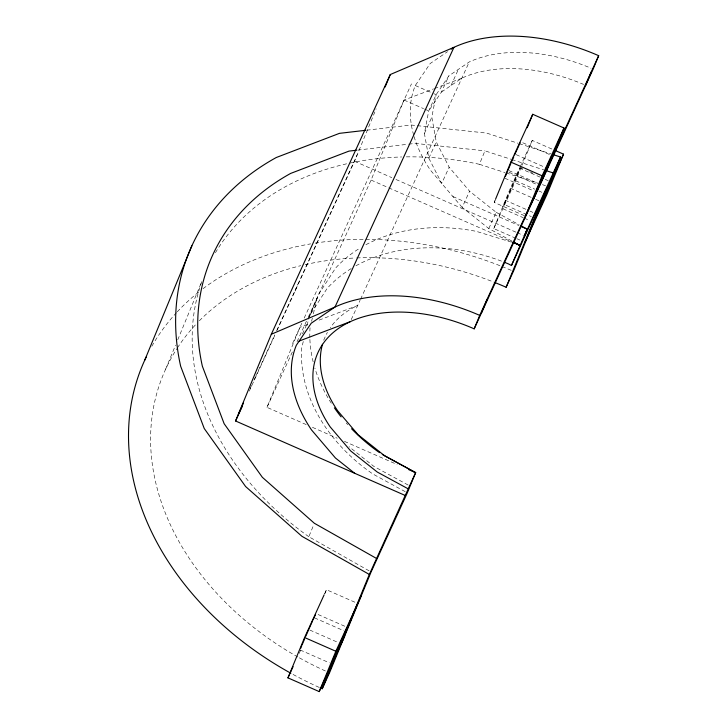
<?xml version="1.0" encoding="UTF-8"?>
<svg xmlns="http://www.w3.org/2000/svg" width="728" height="728" viewBox="0 0 728 728"><rect width="100%" height="100%" fill="white"/><g stroke="black" fill="none" stroke-linecap="round" stroke-linejoin="round"><path stroke-width="0.55" stroke-dasharray="3.64 2.73" d="M434.152 93.812L436.136 94.686L431.822 117.244L436.263 141.987L449.14 167.213L441.714 183.42L428.838 158.185L424.406 133.452L428.71 110.883L436.136 94.686L448.894 75.83L469.241 61.971A135.481 86.505 24.6 0 1 591.054 68.232M303.267 341.496L301.729 347.957A162.808 125.262 22.4 0 0 373.009 474.092L407.334 492.82M307.125 325.334L309.354 315.988L327.209 288.334A162.808 125.262 22.4 0 1 353.089 267.44M311.584 321.321L312.348 318.091M313.377 313.777L317.235 297.615L308.927 317.79L319.028 293.712L335.517 268.159A162.808 125.262 22.4 0 1 360.424 247.848M165.602 369.269L175.566 345.108M177.732 339.858L201.975 281.026M295.049 291.127L297.825 284.402M277.113 330.294L354.527 161.279L376.139 108.836M306.224 424.597L266.976 407.361L299.954 327.354L308.681 324.042M308.308 317.108L371.08 180.071L404.058 100.064L433.46 88.925M369.114 570.843L308.818 536.727L313.513 525.352M406.297 156.866A275.512 211.984 22.4 0 1 479.406 164.291L484.948 150.851L510.774 159.204M324.77 593.866L326.472 589.735L357.739 603.457M524.479 215.716L494.221 202.429L495.067 200.364M515.934 238.311L493.748 228.574L510.374 188.224L519.692 167.886M493.748 228.574L515.642 180.772L521.612 166.293M522.031 165.256L532.268 140.431L552.443 149.286M250.15 388.488L251.56 385.403M253.926 380.244L255.337 377.159M255.81 376.121L274.693 334.898M276.585 330.776L357.302 154.554M249.267 391.091L275.229 334.416M292.529 343.552L301.847 323.214M304.213 318.054L411.475 83.857M266.976 407.361L292.338 351.979M297.033 341.723L306.433 321.212M302.42 333.943L306.597 324.834M323.678 340.204L324.606 338.174A135.481 86.505 24.6 0 1 327.409 332.368M424.597 109.082L428.71 110.883L441.468 92.037L448.894 75.83M424.406 133.452L431.822 117.244M450.987 85.558L458.403 69.351M351.214 319.647L360.078 300.3M360.551 299.272L469.241 61.971M428.838 158.185L436.263 141.987M511.766 241.023L488.779 228.537L462.162 207.407L469.587 191.2L449.14 167.213M494.221 202.429L495.158 200.373M488.779 228.537L496.205 212.33L469.587 191.2M324.615 593.802L326.472 589.735M520.156 166.876L532.268 140.431M299.181 653.362L300.582 650.295M540.212 177.168L520.038 168.314L504.14 204.45L531.385 216.626M504.149 204.668L520.038 168.314M413.668 135.153A158.249 101.037 24.6 0 1 415.288 85.531L430.193 63.509L447.556 51.679M441.468 92.037L461.816 78.178A135.481 86.505 24.6 0 1 583.629 84.439M434.507 88.525L461.816 78.178M319.119 320.093L357.712 305.469A135.481 86.505 24.6 0 0 330.284 327.746M366.703 130.185L411.193 125.016L486.604 133.088L518.072 143.27M357.612 150.095L407.516 144.299M408.636 144.171L415.297 143.398L484.948 150.851M511.465 242.142L476.421 231.386A162.808 125.262 22.4 0 0 365.183 245.118M519.128 143.616L550.978 153.917M511.83 159.55L543.68 169.852M479.406 164.291L505.014 172.582M506.078 172.927L538.092 183.283M542.36 184.666L545.554 185.704M415.288 85.531L433.16 93.375M522.75 142.752L549.977 154.709M404.058 100.064L423.578 108.636M516.116 154.636L546.373 167.922M519.655 167.385L522.677 168.714M529.738 171.817L532.769 173.146M545.254 179.388L548.275 180.717M508.817 170.561L538.065 183.411M508.945 172.254L537.182 184.657M515.642 180.772L534.807 189.189M538.838 190.964L541.86 192.292M504.841 178.224L534.088 191.064M510.374 188.224L531.558 197.534M535.59 199.299L540.631 201.519M525.88 209.291L505.705 200.437L502.056 208.399L523.241 217.699M529.911 211.065L532.942 212.394M524.251 218.145L529.292 220.357M452.871 196.524L518.928 225.534M354.527 161.279L391.819 177.65M395.959 179.47L516.125 232.241M517.153 232.696L523.368 235.426M516.944 238.757L519.974 240.085M371.08 180.071L387.724 187.378M388.761 187.833L511.529 241.751M312.421 427.318L337.219 438.211M344.444 441.377L397.079 464.491M318.091 614.514L345.318 626.471M314.514 617.872L343.762 630.712M309.846 630.075L338.092 642.469M300.182 649.986L329.429 662.835M496.205 212.33L519.182 224.816M408.153 485.039L373.928 466.448L349.058 446.701M462.162 207.407L430.485 170.243A158.249 101.037 24.6 0 1 413.986 136.282M325.38 670.961A275.512 211.984 22.4 0 1 298.853 657.548M297.852 656.993A275.512 211.984 22.4 0 1 176.804 348.803M177.414 347.866A275.512 211.984 22.4 0 1 196.278 323.969M199.326 320.811A275.512 211.984 22.4 0 1 300.782 265.665M305.096 264.646A275.512 211.984 22.4 0 1 355.51 257.976M356.656 257.93A275.512 211.984 22.4 0 1 493.711 282.073M319.155 687.387A298.28 229.502 22.4 0 1 291.855 673.791M151.843 346.291A298.28 229.502 22.4 0 1 176.485 312.658M177.25 311.83A298.28 229.502 22.4 0 1 199.436 291.464M203.039 288.688A298.28 229.502 22.4 0 1 310.683 243.862M315.106 243.134A298.28 229.502 22.4 0 1 500.973 266.102M502.02 266.521A298.28 229.502 22.4 0 1 511.365 270.416M355.928 265.802A162.808 125.262 22.4 0 1 502.411 261.489M347.738 424.651A162.808 125.262 22.4 0 1 346.228 422.95M331.295 403.221A162.808 125.262 22.4 0 1 314.86 368.086M313.158 361.88A162.808 125.262 22.4 0 1 309.864 338.629M309.828 337.537A162.808 125.262 22.4 0 1 310.037 327.791M308.818 536.727A275.512 211.984 22.4 0 1 202.056 280.944M215.424 252.716A275.512 211.984 22.4 0 1 348.803 163.318M349.886 163.081A275.512 211.984 22.4 0 1 401.683 156.966"/><path stroke-width="1.09" d="M300.7 648.32L301.738 645.745M505.359 176.549L507.871 170.461M536.973 214.159L535.417 218.4L551.305 182.046L533.324 222.131M144.763 360.123L191.874 245.818M405.46 495.577L235.572 420.975L271.326 334.243L390.272 74.547L453.954 47.32A158.249 101.037 24.6 0 1 598.68 55.692L593.138 69.133L474.183 328.838A135.481 86.505 24.6 0 0 339.248 327.909A135.481 86.505 24.6 0 0 330.194 426.908L350.632 450.905L377.25 472.035L408.226 488.861L369.333 574.447L322.222 688.752A298.28 229.502 22.4 0 1 320.174 687.842M385.139 87.014L390.272 74.547M344.763 635.835L319.219 691.6L287.951 677.868L304.586 637.528L324.142 594.812M495.495 199.326L510.847 162.089L532.741 114.287L564.009 128.019L547.374 168.359L525.489 216.161L542.114 175.821L564.009 128.019M527.199 127.737L532.741 114.287M319.219 691.6L335.845 651.26L361.388 595.495M341.114 643.798L357.739 603.457M474.183 328.838L479.725 315.388L598.68 55.692M382.309 454.454L415.652 472.654L407.334 492.82L371.089 571.962L329.52 672.818L322.222 688.752M481.608 312.631L487.15 299.181M533.66 198.99L536.436 192.265M540.076 184.293L542.851 177.568M504.495 262.308A162.808 125.262 22.4 0 1 508.617 263.991L511.447 265.529L527.181 229.156L521.184 225.898M585.712 85.34L591.254 71.89M494.758 282.491A275.512 211.984 22.4 0 1 506.124 287.251L547.693 186.395L511.447 265.529M553.098 154.609L560.533 157.011L513.422 271.316L506.124 287.251M563.536 154.163L546.91 194.503L525.015 242.297L541.641 201.956L563.536 154.163L555.464 150.614M302.111 644.871L303.212 642.233M303.576 641.386L304.659 638.847M508.235 169.615L509.318 167.076M509.682 166.23L510.892 163.445M305.833 636.135L309.136 628.592M511.702 161.58L513.795 156.82M514.605 155.009L517.18 149.276M309.536 627.682L311.156 624.051M311.611 623.05L312.521 621.048M238.347 414.259L243.543 402.921M235.572 420.975L242.187 406.552M287.951 677.868L293.102 666.639M408.226 488.861L415.652 472.654L384.675 455.828L358.058 434.698L337.61 410.701A135.481 86.505 24.6 0 1 322.495 344.289M560.533 157.011L524.406 235.881L527.181 229.156L520.984 226.435M517.635 148.275L518.755 145.873M312.976 620.047L314.096 617.635M519.119 145.072L520.174 142.879M314.469 616.834L315.524 614.65M451.214 49.185L453.954 47.32L335.007 307.025L311.247 323.205L296.341 345.227A158.249 101.037 24.6 0 0 311.529 429.948L335.417 457.976L354.718 473.3M271.326 334.243L335.007 307.025A158.249 101.037 24.6 0 1 479.725 315.388M299.181 341.041L350.286 321.676M365.611 130.312L339.448 133.351L276.258 157.521A298.28 229.502 22.4 0 0 180.653 366.239L204.249 428.528L245.609 486.531L301.92 536.299L369.333 574.447M356.538 150.223L349.031 151.096L290.654 173.419A275.512 211.984 22.4 0 0 202.357 366.202L224.151 423.732L262.353 477.304L314.36 523.277L376.631 558.513M512.521 242.47L516.925 243.816M546.865 170.889L553.235 172.946M510.847 162.089L542.114 175.821M512.567 242.206L519.756 245.363L517.872 244.335M408.426 469.478L415.652 472.654M304.586 637.528L335.845 651.26M513.759 242.106L519.756 245.363M290.863 673.245A298.28 229.502 22.4 0 1 146.164 357.13M379.479 452.634A162.808 125.262 22.4 0 1 351.542 428.737M341.104 416.853A162.808 125.262 22.4 0 1 334.38 407.826M331.968 662.052L331.449 663.718L347.338 627.363L331.968 662.052M536.627 190.281L536.108 191.946L551.997 155.592L536.627 190.281"/></g></svg>
